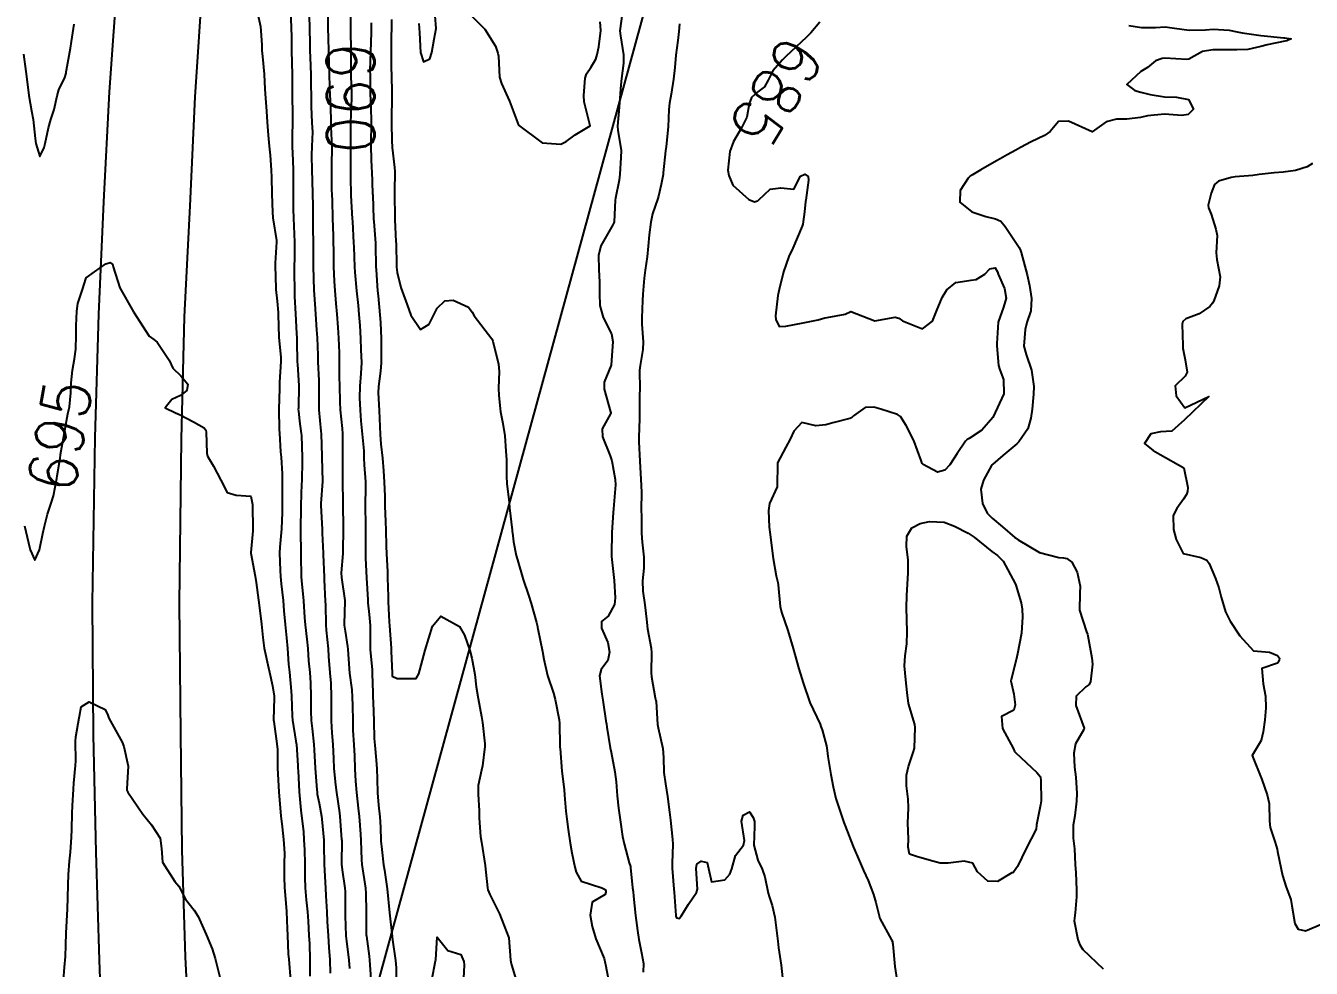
# Model space of a CAD drawing. Header units: metres. Extents: x 292545 to 299085, y 7450245 to 7463078.
# Drawn here: x 293989.4 to 294096.9, y 7462890.7 to 7462969.5 of the extents above; entities that cross this region are included whole.
import ezdxf
from ezdxf.enums import TextEntityAlignment as Align

# ---------------------------------------------------------------- set-up
doc = ezdxf.new("R2010")
doc.units = ezdxf.units.M
doc.linetypes.add('CONTINUO', pattern=[0])
for name, color, linetype in [('Cotas', 45, 'Continuous'), ('Curvas de Nivel 1m', 11, 'Continuous'), ('Curvas de Nivel 5m', 15, 'Continuous'), ('TEXTO', 45, 'Continuous'), ('Vias Primárias', 230, 'Continuous')]:
    doc.layers.add(name, color=color, linetype=linetype)
doc.styles.add('Style-STANDARD', font='STANDARD.shx')

msp = doc.modelspace()

# ---------------------------------------------------------------- linework, layer by layer
at = {"layer": 'Curvas de Nivel 1m', "flags": 128}
for points, elevation in [([(294008.69, 7462970.84), (294009.01, 7462969.47), (294009.12, 7462967.94), (294009.13, 7462967.47), (294009.17, 7462966.95), (294009.3, 7462965.47), (294009.37, 7462964.23), (294009.41, 7462963.47), (294009.5, 7462962.38), (294009.57, 7462961.47), (294009.65, 7462960.38), (294009.74, 7462959.46), (294009.8, 7462958.72), (294009.89, 7462957.46), (294009.92, 7462956.85), (294009.95, 7462955.47), (294010, 7462953.95), (294010.04, 7462953.46), (294010.34, 7462951.58), (294010.35, 7462951.46), (294010.23, 7462949.67), (294010.22, 7462949.46), (294010.29, 7462947.59), (294010.3, 7462947.46), (294010.4, 7462946.5), (294010.48, 7462945.54), (294010.48, 7462945.46), (294010.48, 7462945.37), (294010.55, 7462943.46), (294010.7, 7462941.81), (294010.71, 7462941.45), (294010.6, 7462939.73), (294010.6, 7462939.46), (294010.59, 7462939.18), (294010.53, 7462937.46), (294010.57, 7462935.75), (294010.59, 7462935.46), (294010.69, 7462933.88), (294010.72, 7462933.45), (294010.82, 7462932.04), (294010.83, 7462931.45), (294010.83, 7462930.07), (294010.82, 7462929.45), (294010.81, 7462928.83), (294010.76, 7462927.45), (294010.62, 7462925.91), (294010.6, 7462925.45), (294010.65, 7462923.96), (294010.68, 7462923.45), (294010.74, 7462922.84), (294010.89, 7462921.45), (294010.97, 7462920.58), (294011.07, 7462919.45), (294011.19, 7462918.33), (294011.26, 7462917.45), (294011.35, 7462916.14), (294011.42, 7462915.45), (294011.58, 7462913.88), (294011.61, 7462913.44), (294011.66, 7462911.77), (294011.68, 7462911.44), (294011.97, 7462909.69), (294012, 7462909.48), (294012.01, 7462909.44), (294012.13, 7462907.63), (294012.14, 7462907.44), (294012.16, 7462907.22), (294012.24, 7462905.44), (294012.37, 7462903.91), (294012.43, 7462903.43), (294012.59, 7462902.13), (294012.64, 7462901.43), (294012.68, 7462900.61), (294012.7, 7462899.43), (294012.7, 7462898.29), (294012.73, 7462897.43), (294012.83, 7462896.41), (294012.93, 7462895.42), (294012.99, 7462894.63), (294013.05, 7462893.42), (294013.09, 7462892.74), (294013.13, 7462891.42), (294013.14, 7462890.02)], 694), ([(294013.06, 7462971.07), (294013.09, 7462969.43), (294013.13, 7462967.9), (294013.14, 7462967.43), (294013.16, 7462966.91), (294013.21, 7462965.42), (294013.22, 7462964.82), (294013.23, 7462963.42), (294013.24, 7462962.78), (294013.31, 7462961.42), (294013.34, 7462960.66), (294013.29, 7462959.42), (294013.27, 7462958.7), (294013.31, 7462957.42), (294013.33, 7462956.61), (294013.35, 7462955.42), (294013.38, 7462954.54), (294013.39, 7462953.42), (294013.39, 7462952.51), (294013.41, 7462951.42), (294013.41, 7462950.46), (294013.42, 7462949.42), (294013.45, 7462948.4), (294013.47, 7462947.42), (294013.54, 7462946.28), (294013.6, 7462945.42), (294013.69, 7462944.1), (294013.73, 7462943.42), (294013.79, 7462941.98), (294013.81, 7462941.42), (294013.88, 7462939.86), (294013.89, 7462939.41), (294013.87, 7462937.85), (294013.87, 7462937.41), (294014.06, 7462935.62), (294014.08, 7462935.41), (294014.13, 7462933.53), (294014.13, 7462933.41), (294014.19, 7462931.44), (294014.19, 7462931.41), (294014.06, 7462929.56), (294014.06, 7462929.41), (294014.15, 7462927.43), (294014.15, 7462927.41), (294014.17, 7462927.1), (294014.25, 7462925.41), (294014.25, 7462925.31), (294014.33, 7462923.41), (294014.34, 7462923.19), (294014.42, 7462921.41), (294014.43, 7462921.08), (294014.47, 7462919.41), (294014.5, 7462918.98), (294014.65, 7462917.4), (294014.7, 7462916.76), (294014.81, 7462915.4), (294014.88, 7462914.55), (294014.92, 7462913.4), (294014.92, 7462912.48), (294014.92, 7462911.4), (294014.98, 7462910.39), (294015.06, 7462909.4), (294015.11, 7462908.24), (294015.15, 7462907.4), (294015.29, 7462906.03), (294015.37, 7462905.4), (294015.6, 7462903.69), (294015.63, 7462903.39), (294015.79, 7462901.47), (294015.8, 7462901.39), (294015.77, 7462899.46), (294015.78, 7462899.39), (294015.84, 7462898.93), (294016.07, 7462897.39), (294016.09, 7462897.12), (294016.09, 7462895.39), (294016.09, 7462895.08), (294016.15, 7462893.39), (294016.19, 7462892.97), (294016.39, 7462891.38), (294016.46, 7462890.67)], 692), ([(294014.67, 7462971.41), (294014.64, 7462969.44), (294014.64, 7462969.41), (294014.64, 7462969.38), (294014.66, 7462968.48), (294014.69, 7462967.45), (294014.69, 7462967.41), (294014.69, 7462967.37), (294014.75, 7462965.41), (294014.81, 7462963.62), (294014.82, 7462963.41), (294014.88, 7462961.7), (294014.88, 7462961.41), (294014.89, 7462961.09), (294014.98, 7462959.4), (294014.94, 7462957.81), (294014.93, 7462957.4), (294014.95, 7462955.84), (294014.96, 7462955.4), (294014.99, 7462954.92), (294015.04, 7462953.4), (294015.07, 7462952), (294015.08, 7462951.4), (294015.1, 7462950.76), (294015.12, 7462949.4), (294015.17, 7462948.15), (294015.22, 7462947.4), (294015.31, 7462946.31), (294015.4, 7462945.4), (294015.48, 7462944.29), (294015.53, 7462943.4), (294015.58, 7462942.17), (294015.59, 7462941.4), (294015.59, 7462940.14), (294015.6, 7462939.4), (294015.63, 7462938.07), (294015.66, 7462937.4), (294015.84, 7462935.83), (294015.87, 7462935.39), (294015.85, 7462933.8), (294015.85, 7462933.39), (294015.86, 7462931.76), (294015.87, 7462931.39), (294015.88, 7462929.72), (294015.89, 7462929.39), (294015.93, 7462927.64), (294015.93, 7462927.39), (294015.9, 7462925.65), (294015.89, 7462925.39), (294015.75, 7462923.78), (294015.77, 7462923.39), (294016.05, 7462921.45), (294016.05, 7462921.39), (294016, 7462919.47), (294016.01, 7462919.39), (294016.08, 7462918.9), (294016.29, 7462917.61), (294016.31, 7462917.39), (294016.41, 7462915.75), (294016.45, 7462915.38), (294016.63, 7462913.99), (294016.68, 7462913.38), (294016.7, 7462912.68), (294016.72, 7462911.38), (294016.73, 7462910.62), (294016.8, 7462909.38), (294016.86, 7462908.47), (294016.9, 7462907.38), (294016.95, 7462906.35), (294017.04, 7462905.38), (294017.18, 7462904.09), (294017.25, 7462903.38), (294017.36, 7462901.9), (294017.39, 7462901.37), (294017.45, 7462899.77), (294017.49, 7462899.37), (294017.8, 7462897.39), (294017.8, 7462897.37), (294017.82, 7462896.97), (294017.85, 7462895.37), (294017.85, 7462893.45), (294017.86, 7462893.37), (294018.09, 7462891.7), (294018.12, 7462891.36), (294018.14, 7462890.97), (294018.25, 7462889.36)], 691), ([(293989.18, 7462967.17), (293989.39, 7462965.7), (293989.5, 7462964.83), (293989.64, 7462963.7), (293989.86, 7462962.43), (293989.98, 7462961.7), (293990.17, 7462960.09), (293990.22, 7462959.69), (293990.55, 7462958.6), (293990.91, 7462959.34), (293990.99, 7462959.69), (293991.26, 7462960.99), (293991.48, 7462961.68), (293991.75, 7462962.52), (293991.99, 7462963.68), (293992.13, 7462964.16), (293992.63, 7462965.21), (293992.74, 7462965.56), (293992.76, 7462965.67), (293992.77, 7462965.81), (293993.12, 7462967.66), (293993.21, 7462968.22), (293993.42, 7462969.66)], 694), ([(294011.52, 7462970.61), (294011.57, 7462969.44), (294011.6, 7462968.51), (294011.61, 7462967.44), (294011.63, 7462966.45), (294011.65, 7462965.44), (294011.64, 7462964.41), (294011.65, 7462963.44), (294011.67, 7462962.36), (294011.68, 7462961.44), (294011.65, 7462960.35), (294011.66, 7462959.44), (294011.71, 7462958.27), (294011.74, 7462957.44), (294011.74, 7462956.66), (294011.75, 7462955.44), (294011.75, 7462954.19), (294011.77, 7462953.44), (294011.8, 7462952.77), (294011.84, 7462951.44), (294011.84, 7462950.04), (294011.83, 7462949.44), (294011.83, 7462948.84), (294011.84, 7462947.44), (294011.86, 7462946.89), (294011.94, 7462945.44), (294012.02, 7462943.79), (294012.03, 7462943.43), (294012.05, 7462943.13), (294012.08, 7462941.43), (294012.09, 7462941.19), (294012.21, 7462939.43), (294012.17, 7462937.56), (294012.16, 7462937.43), (294012.17, 7462937.31), (294012.28, 7462936.46), (294012.41, 7462935.43), (294012.43, 7462935.27), (294012.5, 7462933.43), (294012.5, 7462933.16), (294012.45, 7462931.43), (294012.44, 7462931.21), (294012.39, 7462929.43), (294012.39, 7462929.24), (294012.34, 7462927.43), (294012.34, 7462927.26), (294012.37, 7462925.43), (294012.37, 7462925.21), (294012.41, 7462923.43), (294012.44, 7462923.12), (294012.6, 7462921.43), (294012.69, 7462920.04), (294012.74, 7462919.43), (294012.87, 7462918.23), (294012.96, 7462917.43), (294013.03, 7462916.41), (294013.12, 7462915.42), (294013.18, 7462914.58), (294013.22, 7462913.42), (294013.21, 7462912.21), (294013.25, 7462911.42), (294013.32, 7462910.76), (294013.47, 7462909.42), (294013.5, 7462908.96), (294013.59, 7462907.42), (294013.72, 7462905.61), (294013.73, 7462905.41), (294013.75, 7462905.25), (294013.9, 7462904.5), (294014.11, 7462903.41), (294014.14, 7462903.15), (294014.3, 7462901.41), (294014.31, 7462900.96), (294014.34, 7462899.41), (294014.37, 7462898.88), (294014.43, 7462897.4), (294014.46, 7462896.75), (294014.55, 7462895.4), (294014.58, 7462894.6), (294014.65, 7462893.4), (294014.72, 7462892.44), (294014.8, 7462891.4), (294014.84, 7462890.29)], 693), ([(294018.27, 7462969.77), (294018.27, 7462969.36), (294018.27, 7462968.96), (294018.21, 7462967.36), (294018.16, 7462965.83), (294018.17, 7462965.36), (294018.19, 7462963.79), (294018.2, 7462963.36), (294018.26, 7462961.69), (294018.26, 7462961.36), (294018.22, 7462959.7), (294018.22, 7462959.36), (294018.3, 7462957.6), (294018.31, 7462957.36), (294018.38, 7462955.5), (294018.39, 7462955.36), (294018.46, 7462953.38), (294018.46, 7462953.36), (294018.48, 7462953.15), (294018.61, 7462951.36), (294018.62, 7462951.2), (294018.66, 7462949.36), (294018.67, 7462949.12), (294018.8, 7462947.36), (294018.84, 7462946.93), (294018.99, 7462945.35), (294019.03, 7462944.71), (294019.09, 7462943.35), (294019.1, 7462942.6), (294019.11, 7462941.35), (294019.04, 7462940.65), (294018.86, 7462939.35), (294018.85, 7462938.82), (294018.94, 7462937.35), (294018.97, 7462936.67), (294019.02, 7462935.35), (294019.08, 7462934.53), (294019.2, 7462933.35), (294019.28, 7462932.3), (294019.34, 7462931.35), (294019.39, 7462930.17), (294019.41, 7462929.35), (294019.46, 7462928.07), (294019.49, 7462927.35), (294019.51, 7462925.99), (294019.53, 7462925.35), (294019.62, 7462923.87), (294019.64, 7462923.34), (294019.67, 7462921.79), (294019.68, 7462921.34), (294019.77, 7462919.66), (294019.79, 7462919.34), (294019.92, 7462917.47), (294019.93, 7462917.34), (294019.93, 7462917.22), (294020.01, 7462915.34), (294020.02, 7462915.32), (294020.03, 7462915.12), (294020.44, 7462914.93), (294022.03, 7462914.93), (294022.26, 7462915.32), (294022.34, 7462915.62), (294022.78, 7462917.31), (294023.08, 7462918.29), (294023.4, 7462919.3), (294024.09, 7462920.15), (294025.66, 7462919.27), (294026.07, 7462918.55), (294026.51, 7462917.27), (294026.68, 7462916.63), (294026.92, 7462915.26), (294027.04, 7462914.24), (294027.2, 7462913.26), (294027.49, 7462911.75), (294027.57, 7462911.25), (294027.76, 7462909.46), (294027.76, 7462909.25), (294027.58, 7462907.62), (294027.5, 7462907.25), (294027.22, 7462905.97), (294027.2, 7462905.26), (294027.28, 7462903.87), (294027.3, 7462903.26), (294027.41, 7462901.71), (294027.48, 7462901.25), (294027.79, 7462899.3), (294027.79, 7462899.25), (294027.84, 7462898.74), (294028, 7462897.43), (294028.03, 7462897.25), (294028.19, 7462896.87), (294029, 7462895.24), (294029.77, 7462893.23), (294029.91, 7462891.38), (294029.93, 7462891.23), (294030.01, 7462890.97), (294030.54, 7462889.22)], 689), ([(294019.96, 7462970.07), (294019.96, 7462969.35), (294019.94, 7462968.62), (294019.93, 7462967.35), (294019.94, 7462966.04), (294019.95, 7462965.35), (294019.98, 7462963.97), (294019.98, 7462963.35), (294019.96, 7462961.98), (294019.96, 7462961.35), (294019.98, 7462959.93), (294020.01, 7462959.35), (294020.21, 7462957.67), (294020.23, 7462957.34), (294020.22, 7462955.64), (294020.21, 7462955.34), (294020.23, 7462953.6), (294020.24, 7462953.34), (294020.33, 7462951.47), (294020.34, 7462951.34), (294020.38, 7462949.39), (294020.38, 7462949.34), (294020.43, 7462948.9), (294020.73, 7462947.65), (294020.84, 7462947.33), (294021.26, 7462946.18), (294021.59, 7462945.32), (294022.38, 7462944.12), (294023.1, 7462944.58), (294023.47, 7462945.3), (294023.79, 7462945.9), (294024.41, 7462946.51), (294025.12, 7462946.57), (294026.4, 7462946), (294026.7, 7462945.57), (294026.88, 7462945.26), (294028.36, 7462943.35), (294028.42, 7462943.24), (294028.44, 7462943.16), (294028.92, 7462941.23), (294028.97, 7462940.6), (294028.92, 7462939.23), (294028.95, 7462938.59), (294029.09, 7462937.23), (294029.26, 7462936.26), (294029.43, 7462935.23), (294029.53, 7462933.95), (294029.57, 7462933.23), (294029.59, 7462931.86), (294029.62, 7462931.23), (294029.79, 7462929.64), (294029.84, 7462929.22), (294030.05, 7462927.35), (294030.06, 7462927.22), (294030.07, 7462927.12), (294030.16, 7462926.36), (294030.39, 7462925.22), (294030.5, 7462924.87), (294030.98, 7462923.21), (294031.41, 7462921.9), (294031.65, 7462921.2), (294032.09, 7462919.61), (294032.16, 7462919.27), (294032.17, 7462919.2), (294032.2, 7462919.08), (294032.58, 7462917.19), (294032.7, 7462916.54), (294033.01, 7462915.19), (294033.5, 7462913.7), (294033.66, 7462913.18), (294033.99, 7462911.47), (294034.01, 7462911.18), (294034.04, 7462909.26), (294034.05, 7462909.18), (294034.06, 7462909.08), (294034.21, 7462907.18), (294034.39, 7462905.65), (294034.43, 7462905.17), (294034.55, 7462903.83), (294034.63, 7462903.17), (294034.74, 7462902.31), (294034.9, 7462901.16), (294035.05, 7462900.35), (294035.29, 7462899.16), (294035.4, 7462898.72), (294035.83, 7462897.97), (294037.55, 7462897.41), (294037.82, 7462897.28), (294037.88, 7462897.13), (294037.89, 7462897.06), (294037.82, 7462896.87), (294036.73, 7462896.22), (294036.57, 7462895.14), (294036.73, 7462894.19), (294037.04, 7462893.14), (294037.75, 7462891.52), (294037.84, 7462891.13), (294037.86, 7462891.01), (294038.23, 7462889.12)], 688), ([(294022.26, 7462969.73), (294022.27, 7462969.32), (294022.29, 7462968.93), (294022.4, 7462967.31), (294022.64, 7462966.52), (294023.18, 7462966.77), (294023.34, 7462967.3), (294023.54, 7462968.42), (294023.69, 7462969.3), (294023.62, 7462970.36)], 687), ([(294026.68, 7462970.33), (294027.78, 7462969.25), (294028.66, 7462967.82), (294028.86, 7462967.24), (294028.9, 7462966.98), (294029, 7462965.24), (294029.16, 7462964.69), (294029.82, 7462963.23), (294030.58, 7462961.22), (294032.56, 7462959.75), (294034.12, 7462959.62), (294034.56, 7462959.86), (294035.32, 7462960.41), (294036.58, 7462961.15), (294036.08, 7462963.16), (294036.06, 7462963.71), (294036.16, 7462965.15), (294036.27, 7462965.51), (294036.64, 7462966.05), (294037.06, 7462966.73), (294037.16, 7462967.14), (294037.3, 7462967.78), (294037.48, 7462969.14), (294037.41, 7462969.87)], 687), ([(294039.26, 7462970.54), (294039.07, 7462969.12), (294039.11, 7462968.68), (294039.36, 7462967.11), (294039.37, 7462966.39), (294039.19, 7462965.11), (294039.13, 7462964.6), (294039.03, 7462963.12), (294038.99, 7462962.72), (294038.86, 7462961.12), (294038.88, 7462960.81), (294039.16, 7462959.11), (294039.15, 7462958.51), (294039.07, 7462957.11), (294039.01, 7462956.63), (294038.7, 7462955.12), (294038.67, 7462954.95), (294038.58, 7462953.12), (294038.56, 7462953.04), (294038.48, 7462952.88), (294037.47, 7462951.13), (294037.28, 7462950.31), (294037.31, 7462949.14), (294037.36, 7462948.08), (294037.36, 7462947.14), (294037.38, 7462946.12), (294037.65, 7462945.13), (294038.37, 7462943.76), (294038.48, 7462943.13), (294038.34, 7462941.13), (294037.75, 7462939.71), (294037.75, 7462939.14), (294038.29, 7462937.23), (294038.31, 7462937.15), (294038.31, 7462937.13), (294038.29, 7462937.06), (294037.59, 7462935.82), (294037.61, 7462935.14), (294038.25, 7462933.57), (294038.39, 7462933.13), (294038.68, 7462931.58), (294038.7, 7462931.12), (294038.56, 7462929.47), (294038.53, 7462929.13), (294038.51, 7462928.81), (294038.39, 7462927.13), (294038.37, 7462925.34), (294038.37, 7462925.13), (294038.39, 7462924.89), (294038.58, 7462923.12), (294038.66, 7462921.68), (294038.6, 7462921.12), (294038.09, 7462920.14), (294037.52, 7462919.71), (294037.52, 7462919.14), (294038.06, 7462917.93), (294038.2, 7462917.13), (294038.05, 7462916.44), (294037.5, 7462915.67), (294037.35, 7462915.14), (294037.54, 7462913.61), (294037.63, 7462913.13), (294037.91, 7462911.2), (294037.93, 7462911.13), (294037.98, 7462910.86), (294038.26, 7462909.13), (294038.32, 7462908.76), (294038.64, 7462907.12), (294038.76, 7462906.29), (294038.83, 7462905.12), (294038.94, 7462904.08), (294039.09, 7462903.12), (294039.29, 7462901.7), (294039.42, 7462901.11), (294039.85, 7462899.52), (294039.94, 7462899.2), (294039.96, 7462899.11), (294040.13, 7462897.41), (294040.17, 7462897.1), (294040.21, 7462896.71), (294040.38, 7462895.1), (294040.53, 7462893.85), (294040.64, 7462893.1), (294040.87, 7462891.98), (294041.04, 7462891.09), (294041.01, 7462890.37)], 687), ([(294044.04, 7462969.69), (294043.99, 7462969.06), (294043.91, 7462968.31), (294043.75, 7462967.06), (294043.65, 7462966.05), (294043.55, 7462965.07), (294043.36, 7462963.81), (294043.2, 7462963.07), (294043.15, 7462962.52), (294043.1, 7462961.07), (294042.92, 7462959.43), (294042.87, 7462959.08), (294042.69, 7462957.23), (294042.68, 7462957.08), (294042.65, 7462956.95), (294042.52, 7462956.25), (294042.3, 7462955.29), (294042.23, 7462955.08), (294041.79, 7462953.79), (294041.64, 7462953.09), (294041.51, 7462952.05), (294041.43, 7462951.09), (294041.34, 7462950.2), (294041.18, 7462949.09), (294041.1, 7462948.42), (294040.99, 7462947.09), (294040.96, 7462946.54), (294040.89, 7462945.09), (294040.9, 7462944.58), (294041, 7462943.09), (294040.99, 7462942.46), (294040.75, 7462941.1), (294040.71, 7462940.72), (294040.72, 7462939.1), (294040.71, 7462938.69), (294040.7, 7462937.1), (294040.69, 7462936.69), (294040.64, 7462935.1), (294040.64, 7462934.72), (294040.73, 7462933.1), (294040.76, 7462932.57), (294040.85, 7462931.09), (294040.86, 7462930.45), (294040.84, 7462929.09), (294040.86, 7462928.43), (294040.88, 7462927.09), (294040.92, 7462926.33), (294041.06, 7462925.09), (294041.06, 7462924.17), (294040.94, 7462923.09), (294040.97, 7462922.24), (294041.16, 7462921.09), (294041.29, 7462919.89), (294041.37, 7462919.09), (294041.67, 7462917.47), (294041.71, 7462917.08), (294041.68, 7462915.44), (294041.7, 7462915.08), (294042.02, 7462913.31), (294042.07, 7462913.08), (294042.09, 7462913), (294042.22, 7462911.08), (294042.26, 7462910.8), (294042.65, 7462909.07), (294042.71, 7462908.31), (294042.75, 7462907.07), (294042.87, 7462906.13), (294043.04, 7462905.07), (294043.21, 7462903.76), (294043.3, 7462903.07), (294043.47, 7462901.47), (294043.48, 7462901.06), (294043.43, 7462899.48), (294043.44, 7462899.06), (294043.57, 7462897.32), (294043.59, 7462897.06), (294043.75, 7462895.11), (294043.75, 7462895.06), (294043.79, 7462894.9), (294044.01, 7462894.84), (294044.18, 7462895.06), (294044.81, 7462896.05), (294045.48, 7462897.04), (294045.54, 7462897.32), (294045.44, 7462899.04), (294045.5, 7462899.39), (294045.85, 7462899.64), (294046.35, 7462899.53), (294046.47, 7462899.03), (294046.73, 7462897.92), (294047.83, 7462898.09), (294048.27, 7462898.57), (294048.43, 7462899), (294048.73, 7462900.12), (294049.39, 7462900.99), (294049.49, 7462901.37), (294049.23, 7462903), (294049.38, 7462903.51), (294049.9, 7462903.77), (294050.22, 7462903.31), (294050.31, 7462902.98), (294050.33, 7462902.54), (294050.27, 7462900.98), (294050.61, 7462899.74), (294050.97, 7462898.97), (294051.19, 7462898.33), (294051.46, 7462896.97), (294051.54, 7462896.69), (294051.8, 7462895.94), (294052.02, 7462894.96), (294052.21, 7462893.4), (294052.26, 7462892.96), (294052.34, 7462892.39), (294052.54, 7462890.96), (294052.67, 7462889.9)], 686), ([(294081.62, 7462969.56), (294082.68, 7462969.38), (294083.87, 7462969.4), (294084.68, 7462969.43), (294085.45, 7462969.34), (294086.68, 7462969.17), (294088.03, 7462969.19), (294088.68, 7462969.26), (294090.03, 7462969.17), (294090.68, 7462969.03), (294091.11, 7462968.94), (294092.68, 7462968.72), (294094.6, 7462968.53), (294094.67, 7462968.53), (294095.2, 7462968.45), (294094.85, 7462968.28), (294094.67, 7462968.24), (294093.19, 7462967.95), (294092.66, 7462967.81), (294091.59, 7462967.56), (294090.66, 7462967.51), (294089.67, 7462967.51), (294088.66, 7462967.52), (294087.8, 7462967.39), (294086.65, 7462966.75), (294086.49, 7462966.71), (294084.65, 7462966.81), (294084.42, 7462966.8), (294083.87, 7462966.59), (294083.19, 7462966.04), (294082.63, 7462965.7), (294081.45, 7462964.62), (294082.14, 7462964.13), (294082.62, 7462963.99), (294083.42, 7462963.79), (294084.61, 7462963.58), (294085.62, 7462963.57), (294086.61, 7462963.37), (294087.04, 7462962.55), (294086.59, 7462962.11), (294086.06, 7462962.03), (294084.6, 7462962.14), (294083.18, 7462962.01), (294082.59, 7462961.86), (294081.47, 7462961.73), (294080.59, 7462961.73), (294079.72, 7462961.51), (294078.57, 7462960.65), (294076.59, 7462961.56), (294075.75, 7462961.52), (294075.06, 7462960.69), (294074.57, 7462960.35), (294073.45, 7462959.83), (294072.56, 7462959.34), (294072.17, 7462959.12), (294071.44, 7462958.73), (294070.87, 7462958.41), (294070.55, 7462958.23), (294069.26, 7462957.48), (294068.54, 7462957.05), (294068.37, 7462956.94), (294068.2, 7462956.77), (294067.53, 7462955.76), (294067.5, 7462954.78), (294068.49, 7462953.97), (294069.68, 7462953.57), (294070.49, 7462953.38), (294070.93, 7462953.18), (294071.28, 7462952.74), (294072.46, 7462950.97), (294072.56, 7462950.72), (294072.61, 7462950.56), (294073.13, 7462948.71), (294073.33, 7462947.81), (294073.49, 7462946.71), (294073.43, 7462945.68), (294073.11, 7462944.71), (294072.96, 7462944.13), (294072.86, 7462942.72), (294073.03, 7462942.03), (294073.5, 7462940.71), (294073.67, 7462939.36), (294073.65, 7462938.71), (294073.54, 7462937.47), (294073.44, 7462936.71), (294073.17, 7462935.82), (294072.42, 7462934.72), (294072.35, 7462934.64), (294072.26, 7462934.55), (294071.1, 7462933.59), (294070.24, 7462932.86), (294070.18, 7462932.81), (294070.13, 7462932.75), (294069.46, 7462931.53), (294069.24, 7462930.76), (294069.39, 7462929.57), (294069.77, 7462928.75), (294070.19, 7462928.35), (294071.07, 7462927.63), (294072.1, 7462926.72), (294072.14, 7462926.69), (294072.17, 7462926.67), (294072.36, 7462926.53), (294074.16, 7462925.46), (294075.78, 7462925.06), (294076.16, 7462925.03), (294076.44, 7462924.96), (294076.85, 7462924.67), (294077.3, 7462923.83), (294077.55, 7462922.66), (294077.52, 7462922.06), (294077.5, 7462920.66), (294078.08, 7462918.84), (294078.17, 7462918.65), (294078.21, 7462918.51), (294078.54, 7462916.65), (294078.58, 7462916.12), (294078.43, 7462914.65), (294078.28, 7462914.4), (294078.03, 7462914.22), (294077.22, 7462913.46), (294077.19, 7462912.67), (294077.88, 7462910.77), (294077.87, 7462910.66), (294077.17, 7462909.46), (294077.03, 7462908.67), (294077.09, 7462907.52), (294077.19, 7462906.67), (294077.27, 7462905.32), (294077.25, 7462904.67), (294077.12, 7462903.44), (294076.98, 7462902.67), (294076.97, 7462901.57), (294077.07, 7462900.67), (294077.15, 7462899.36), (294077.19, 7462898.67), (294077.24, 7462897.25), (294077.24, 7462896.67), (294077.13, 7462895.34), (294077.06, 7462894.67), (294077.35, 7462893.09), (294077.52, 7462892.66), (294077.77, 7462892.26), (294079.48, 7462890.63)], 684), ([(294096.98, 7462958), (294096.54, 7462957.73), (294095.56, 7462957.42), (294094.54, 7462957.29), (294093.78, 7462957.23), (294092.53, 7462957.08), (294092, 7462957.02), (294090.53, 7462956.9), (294090.19, 7462956.85), (294089.14, 7462956.52), (294088.79, 7462956.26), (294088.51, 7462955.53), (294088.25, 7462954.53), (294088.28, 7462954.31), (294088.5, 7462953.77), (294088.9, 7462952.53), (294089.01, 7462951.99), (294088.93, 7462950.53), (294088.98, 7462949.99), (294089.27, 7462948.52), (294089.17, 7462947.77), (294088.73, 7462946.53), (294088.62, 7462946.32), (294088.41, 7462946.05), (294087.51, 7462945.43), (294086.39, 7462945.02), (294086.15, 7462944.8), (294086.1, 7462944.56), (294086.14, 7462942.79), (294086.15, 7462942.56), (294086.35, 7462941.59), (294086.5, 7462940.56), (294086.33, 7462940.22), (294085.49, 7462939.4), (294085.6, 7462938.57), (294086.3, 7462937.56), (294088.31, 7462938.53), (294086.29, 7462936.56), (294085.23, 7462935.62), (294084.28, 7462935.57), (294083.47, 7462935.4), (294082.95, 7462934.6), (294083.67, 7462934.01), (294084.25, 7462933.68), (294086.24, 7462932.56), (294086.57, 7462930.9), (294086.54, 7462930.56), (294086.45, 7462930.32), (294086.21, 7462929.92), (294085.63, 7462929.14), (294085.33, 7462928.57), (294085.35, 7462927.4), (294085.59, 7462926.57), (294086.16, 7462925.38), (294087.65, 7462925.04), (294088.15, 7462924.83), (294088.36, 7462924.54), (294088.89, 7462923.29), (294089.15, 7462922.52), (294089.34, 7462921.74), (294089.7, 7462920.52), (294090.09, 7462919.73), (294090.91, 7462918.5), (294092.06, 7462917.24), (294093.39, 7462917.14), (294094.06, 7462916.84), (294094.22, 7462916.63), (294094.21, 7462916.47), (294094.05, 7462916.22), (294092.75, 7462915.78), (294092.87, 7462914.48), (294093.06, 7462913.44), (294093.08, 7462912.48), (294092.99, 7462911.48), (294092.87, 7462910.48), (294092.7, 7462909.75), (294091.95, 7462908.49), (294092.74, 7462906.48), (294093.2, 7462905.2), (294093.36, 7462904.48), (294093.38, 7462902.99), (294093.45, 7462902.47), (294093.87, 7462901.21), (294094.04, 7462900.64), (294094.07, 7462900.47), (294094.36, 7462898.97), (294094.48, 7462898.46), (294094.8, 7462897.48), (294095.17, 7462896.45), (294095.27, 7462895.91), (294095.52, 7462894.44), (294095.79, 7462893.96), (294096.4, 7462893.81), (294097.79, 7462894.42)], 683), ([(293992.54, 7462889.67), (293992.62, 7462890.78), (293992.69, 7462891.67), (293992.72, 7462892.63), (293992.76, 7462893.66), (293992.82, 7462894.63), (293992.85, 7462895.66), (293992.89, 7462896.58), (293992.92, 7462897.66), (293992.95, 7462898.54), (293993.04, 7462899.66), (293993.11, 7462900.4), (293993.21, 7462901.66), (293993.23, 7462902.3), (293993.25, 7462903.66), (293993.28, 7462904.27), (293993.36, 7462905.66), (293993.39, 7462906.18), (293993.54, 7462907.65), (293993.55, 7462908.05), (293993.53, 7462909.65), (293993.56, 7462910.06), (293993.85, 7462911.65), (293993.86, 7462911.78), (293994, 7462912.57), (293994.67, 7462912.98), (293996, 7462912.33), (293996.24, 7462911.87), (293996.33, 7462911.62), (293996.73, 7462910.87), (293997.43, 7462909.61), (293997.58, 7462909.23), (293997.94, 7462907.6), (293997.82, 7462905.7), (293997.83, 7462905.6), (293997.85, 7462905.54), (293997.91, 7462905.42), (293999.16, 7462903.59), (293999.88, 7462902.69), (294000.62, 7462901.57), (294000.73, 7462900.7), (294000.82, 7462899.57), (294001.83, 7462897.96), (294002.02, 7462897.76), (294002.17, 7462897.55), (294002.72, 7462896.46), (294003.46, 7462895.54), (294003.8, 7462895.03), (294004.47, 7462893.52), (294004.97, 7462892.31), (294005.22, 7462891.52), (294005.72, 7462889.51)], 696)]:
    msp.add_lwpolyline(points, dxfattribs=dict(at, elevation=elevation))
at = {"layer": 'Curvas de Nivel 5m', "flags": 128}
for points, elevation in [([(294016.51, 7462971.38), (294016.54, 7462969.52), (294016.54, 7462969.38), (294016.54, 7462969.25), (294016.55, 7462967.38), (294016.57, 7462965.44), (294016.57, 7462965.38), (294016.57, 7462965.33), (294016.61, 7462963.91), (294016.62, 7462963.38), (294016.62, 7462963.36), (294016.6, 7462962.95), (294016.54, 7462961.38), (294016.52, 7462959.41), (294016.52, 7462959.38), (294016.52, 7462959.35), (294016.52, 7462957.38), (294016.52, 7462957.36), (294016.53, 7462956.84), (294016.57, 7462955.38), (294016.57, 7462955.32), (294016.68, 7462953.38), (294016.7, 7462953.16), (294016.79, 7462951.38), (294016.8, 7462951.03), (294016.86, 7462949.38), (294016.89, 7462948.92), (294017.03, 7462947.37), (294017.16, 7462946.14), (294017.24, 7462945.38), (294017.31, 7462944.45), (294017.36, 7462943.37), (294017.4, 7462942.42), (294017.45, 7462941.37), (294017.4, 7462940.44), (294017.3, 7462939.38), (294017.28, 7462938.41), (294017.33, 7462937.37), (294017.4, 7462936.49), (294017.51, 7462935.37), (294017.64, 7462933.98), (294017.66, 7462933.37), (294017.68, 7462932.81), (294017.79, 7462931.37), (294017.8, 7462930.95), (294017.77, 7462929.37), (294017.79, 7462927.75), (294017.79, 7462927.37), (294017.8, 7462926.99), (294017.78, 7462925.37), (294017.79, 7462925), (294017.88, 7462923.36), (294017.97, 7462921.5), (294017.98, 7462921.36), (294017.99, 7462921.25), (294018.09, 7462920.29), (294018.18, 7462919.36), (294018.18, 7462919.26), (294018.19, 7462917.36), (294018.33, 7462915.65), (294018.35, 7462915.36), (294018.39, 7462913.74), (294018.4, 7462913.36), (294018.42, 7462912.95), (294018.48, 7462911.36), (294018.52, 7462909.92), (294018.56, 7462909.36), (294018.69, 7462908.1), (294018.73, 7462907.36), (294018.75, 7462906.53), (294018.8, 7462905.36), (294018.88, 7462904.34), (294018.98, 7462903.35), (294019.04, 7462902.5), (294019.08, 7462901.35), (294019.14, 7462900.63), (294019.3, 7462899.35), (294019.38, 7462898.89), (294019.59, 7462897.34), (294019.79, 7462895.34), (294020.01, 7462893.34), (294020.05, 7462893.06), (294020.3, 7462891.33), (294020.35, 7462890.73), (294020.36, 7462889.33)], 690), ([(294055.78, 7462969.83), (294055.04, 7462968.93), (294054.85, 7462968.74), (294054.67, 7462968.57), (294052.93, 7462966.96), (294052.65, 7462966.69), (294051.85, 7462965.75), (294051.47, 7462964.97), (294051.17, 7462964.42), (294050.61, 7462964), (294050.06, 7462963.53), (294049.88, 7462962.99), (294049.68, 7462961.9), (294049.22, 7462960.99), (294048.56, 7462959.85), (294048.26, 7462959.01), (294048.09, 7462957.46), (294048.18, 7462957.01), (294048.52, 7462956.21), (294049.84, 7462954.99), (294050.33, 7462954.81), (294050.5, 7462954.85), (294050.59, 7462954.89), (294050.68, 7462954.98), (294051.64, 7462955.85), (294052.52, 7462955.97), (294053.61, 7462955.86), (294054.17, 7462956.94), (294054.53, 7462957.12), (294054.81, 7462956.93), (294054.85, 7462956.61), (294054.6, 7462954.93), (294054.59, 7462954.84), (294054.49, 7462953.98), (294054.36, 7462952.93), (294054.31, 7462952.76), (294053.52, 7462950.94), (294053.18, 7462950.22), (294052.74, 7462948.96), (294052.69, 7462948.7), (294052.42, 7462947.62), (294052.3, 7462947.08), (294052.27, 7462946.96), (294052.09, 7462945.26), (294052.1, 7462944.96), (294052.38, 7462944.38), (294052.93, 7462944.4), (294054.38, 7462944.67), (294055.64, 7462944.92), (294056.2, 7462945.1), (294056.39, 7462945.12), (294057.89, 7462945.4), (294058.39, 7462945.63), (294060.38, 7462944.86), (294062.08, 7462945.15), (294062.39, 7462945.08), (294062.69, 7462944.84), (294064.38, 7462944.18), (294065.21, 7462944.81), (294065.53, 7462945.66), (294066.02, 7462946.8), (294066.42, 7462947.43), (294067.16, 7462948.05), (294068.43, 7462948.26), (294068.87, 7462948.32), (294069.58, 7462948.76), (294070, 7462949.2), (294070.44, 7462949.29), (294070.63, 7462948.94), (294070.71, 7462948.75), (294071.24, 7462947.55), (294071.38, 7462946.74), (294071.15, 7462945.99), (294070.7, 7462944.75), (294070.58, 7462942.96), (294070.58, 7462942.75), (294070.72, 7462941.12), (294070.83, 7462940.74), (294071.14, 7462939.93), (294071.17, 7462938.74), (294070.29, 7462936.81), (294070.27, 7462936.77), (294070.25, 7462936.75), (294069.33, 7462935.7), (294068.27, 7462935), (294068.12, 7462934.92), (294067.98, 7462934.77), (294067.28, 7462933.76), (294066.66, 7462932.79), (294066.24, 7462932.37), (294065.63, 7462932.19), (294064.42, 7462932.82), (294064.35, 7462932.92), (294064.25, 7462933.16), (294063.64, 7462934.83), (294063.01, 7462936.1), (294062.53, 7462936.84), (294062.29, 7462937.02), (294060.89, 7462937.45), (294060.3, 7462937.63), (294059.57, 7462937.61), (294058.6, 7462936.89), (294058.44, 7462936.74), (294058.29, 7462936.67), (294056.87, 7462936.32), (294056.29, 7462936.14), (294055.44, 7462936.07), (294054.29, 7462936.34), (294053.61, 7462935.62), (294053.29, 7462934.95), (294052.93, 7462934.28), (294052.24, 7462932.96), (294052.22, 7462930.96), (294051.58, 7462929.58), (294051.5, 7462928.97), (294051.55, 7462927.6), (294051.62, 7462926.97), (294051.69, 7462926.49), (294051.87, 7462924.96), (294052.13, 7462923.53), (294052.27, 7462922.96), (294052.31, 7462922.77), (294052.47, 7462920.96), (294052.58, 7462920.47), (294053.1, 7462918.95), (294053.56, 7462917.45), (294053.7, 7462916.94), (294054.04, 7462915.73), (294054.29, 7462914.94), (294054.4, 7462914.56), (294054.95, 7462912.93), (294055.8, 7462911.11), (294055.88, 7462910.92), (294055.98, 7462910.64), (294056.34, 7462909.29), (294056.4, 7462908.91), (294056.46, 7462908.41), (294056.71, 7462906.91), (294056.9, 7462905.88), (294057.13, 7462904.9), (294057.31, 7462904.3), (294057.79, 7462902.89), (294057.89, 7462902.61), (294058.56, 7462900.88), (294059.09, 7462899.64), (294059.45, 7462898.87), (294059.83, 7462898.02), (294060.28, 7462896.87), (294060.47, 7462896.2), (294060.81, 7462894.86), (294061.78, 7462893.06), (294061.85, 7462892.92), (294061.87, 7462892.85), (294061.89, 7462892.72), (294062.07, 7462890.85), (294062.28, 7462889.39)], 685), ([(293989.28, 7462927.7), (293989.6, 7462926.27), (293989.73, 7462925.7), (293990.14, 7462924.84), (293990.52, 7462925.69), (293990.8, 7462927.06), (293990.94, 7462927.68), (293991.2, 7462928.67), (293991.52, 7462929.68), (293991.68, 7462930.21), (293991.98, 7462931.67), (293992.01, 7462931.89), (293992.25, 7462933.35), (293992.28, 7462933.64), (293992.29, 7462933.67), (293992.58, 7462935.35), (293992.64, 7462935.67), (293992.89, 7462937.06), (293993.04, 7462937.66), (293993.15, 7462938.82), (293993.17, 7462939.66), (293993.27, 7462940.72), (293993.45, 7462941.66), (293993.55, 7462942.47), (293993.58, 7462943.66), (293993.6, 7462944.44), (293993.64, 7462945.66), (293993.74, 7462946.31), (293994.17, 7462947.65), (293994.22, 7462947.84), (293994.43, 7462948.46), (293995.11, 7462948.96), (293996.07, 7462949.63), (293996.44, 7462949.73), (293996.62, 7462949.62), (293996.69, 7462949.36), (293997.25, 7462947.61), (293998.39, 7462945.6), (293999.7, 7462943.58), (294000.07, 7462943.29), (294000.36, 7462943.06), (294001.37, 7462941.56), (294001.68, 7462940.9), (294002.33, 7462940.25), (294002.93, 7462939.54), (294002.85, 7462939.01), (294002.31, 7462938.61), (294001.6, 7462938.27), (294001.03, 7462937.57), (294001.89, 7462937.16), (294002.29, 7462937), (294003.41, 7462936.41), (294004.28, 7462935.91), (294004.44, 7462935.69), (294004.47, 7462935.53), (294004.51, 7462933.78), (294004.57, 7462933.53), (294005.06, 7462932.7), (294005.68, 7462931.52), (294006.21, 7462930.5), (294006.97, 7462930.26), (294008.21, 7462930.18), (294008.33, 7462929.48), (294008.33, 7462929.35), (294008.37, 7462927.48), (294008.36, 7462927.29), (294008.21, 7462925.48), (294008.21, 7462925.42), (294008.55, 7462923.48), (294008.63, 7462922.97), (294008.84, 7462921.47), (294008.95, 7462920.61), (294009.08, 7462919.47), (294009.19, 7462918.35), (294009.32, 7462917.47), (294009.67, 7462915.83), (294009.76, 7462915.46), (294010.02, 7462914.33), (294010.15, 7462913.46), (294010.16, 7462913.31), (294010.1, 7462911.46), (294010.11, 7462911.33), (294010.38, 7462909.46), (294010.42, 7462908.99), (294010.44, 7462907.46), (294010.46, 7462906.93), (294010.54, 7462905.45), (294010.6, 7462904.76), (294010.71, 7462903.45), (294010.81, 7462902.53), (294010.93, 7462901.45), (294011, 7462900.31), (294010.99, 7462899.45), (294010.98, 7462898.3), (294011.02, 7462897.45), (294011.12, 7462896.13), (294011.17, 7462895.45), (294011.24, 7462893.99), (294011.25, 7462893.45), (294011.33, 7462891.87), (294011.37, 7462891.44), (294011.51, 7462889.66)], 695), ([(294023.34, 7462889.69), (294023.65, 7462891.3), (294023.66, 7462891.39), (294023.77, 7462893.3), (294024.67, 7462892.19), (294025.76, 7462891.84), (294026.01, 7462891.27), (294026.05, 7462890.97), (294025.96, 7462889.27)], 690)]:
    msp.add_lwpolyline(points, dxfattribs=dict(at, elevation=elevation))
at = {"layer": 'Curvas de Nivel 5m', "elevation": 685, "flags": 128}
msp.add_lwpolyline([(294068.18, 7462927.09), (294068.68, 7462926.76), (294070.16, 7462925.56), (294070.63, 7462925.21), (294071.11, 7462924.74), (294072.13, 7462922.89), (294072.18, 7462922.73), (294072.63, 7462921.25), (294072.72, 7462920.72), (294072.73, 7462920.08), (294072.65, 7462918.72), (294072.33, 7462917), (294072.27, 7462916.73), (294072.04, 7462915.83), (294071.75, 7462914.73), (294072.02, 7462913.62), (294072.12, 7462912.73), (294072, 7462912.27), (294070.99, 7462911.74), (294071.07, 7462910.74), (294071.97, 7462909.05), (294072.07, 7462908.83), (294072.14, 7462908.73), (294073.94, 7462907.07), (294074.23, 7462906.7), (294074.26, 7462906.36), (294074.29, 7462904.7), (294074.24, 7462904.36), (294073.91, 7462902.7), (294073.91, 7462902.67), (294073.88, 7462902.32), (294073.03, 7462900.71), (294072.33, 7462899.21), (294071.98, 7462898.73), (294071.89, 7462898.68), (294071.84, 7462898.66), (294070.63, 7462897.95), (294069.83, 7462897.98), (294068.96, 7462898.76), (294068.57, 7462899.49), (294067.85, 7462899.64), (294066.53, 7462899.47), (294065.85, 7462899.47), (294064.94, 7462899.72), (294063.86, 7462900.04), (294063.27, 7462900.24), (294063.16, 7462900.83), (294063.19, 7462901.51), (294063.14, 7462902.83), (294063.19, 7462904.11), (294063.17, 7462904.83), (294063.04, 7462905.95), (294063.04, 7462906.83), (294063.19, 7462907.58), (294063.62, 7462908.82), (294063.69, 7462909.1), (294063.77, 7462910.82), (294063.72, 7462911.09), (294063.2, 7462912.83), (294063.08, 7462913.77), (294062.98, 7462914.83), (294062.87, 7462916), (294062.93, 7462916.83), (294063.06, 7462917.83), (294063.08, 7462918.83), (294063.05, 7462919.87), (294063.04, 7462920.83), (294063.07, 7462921.87), (294063.11, 7462922.83), (294063.18, 7462923.78), (294063.16, 7462924.83), (294063.02, 7462925.97), (294063.07, 7462926.83), (294063.48, 7462927.53), (294064.18, 7462927.89), (294064.95, 7462928.05), (294066.18, 7462928), (294067.06, 7462927.67)], close=True, dxfattribs=at)
at = {"layer": 'TEXTO', "linetype": 'CONTINUO'}
msp.add_lwpolyline([(294005.44, 7462840.55), (294055.43, 7463022.94)], dxfattribs=at)
at = {"layer": 'Vias Primárias', "elevation": 700.19}
for points in [[(293995.84, 7462882.88), (293995.53, 7462891.36), (293995.25, 7462900.41), (293995.05, 7462910.18), (293994.95, 7462921.26), (293995.19, 7462935.1), (293995.48, 7462945.4), (293995.89, 7462954.8), (293996.37, 7462964.01), (293997.09, 7462974.12), (293997.74, 7462984.86), (293998.26, 7462994.26), (293999.05, 7463005.97), (293999.59, 7463015.29)], [(294003.18, 7462882.93), (294002.74, 7462891.61), (294002.46, 7462900.6), (294002.34, 7462910.3), (294002.22, 7462921.2), (294002.41, 7462934.94), (294002.64, 7462945.18), (294003.12, 7462954.46), (294003.55, 7462963.58), (294004.2, 7462973.67), (294004.94, 7462984.44), (294005.52, 7462993.82), (294006.25, 7463005.51), (294006.79, 7463014.67)]]:
    msp.add_lwpolyline(points, dxfattribs=at)

# ---------------------------------------------------------------- texts
at = {"layer": 'Cotas', "style": 'Style-STANDARD'}
for s, rotation, p in [('690', 270.1997, (294016.54, 7462963.53, 690)), ('685', 238.3716, (294052.16, 7462964.01, 685)), ('695', 80.2732, (293992.22, 7462935.24, 695))]:
    msp.add_text(s, height=4, rotation=rotation, dxfattribs=at).set_placement(p, align=Align.MIDDLE_CENTER)

doc.saveas('drawing.dxf')
